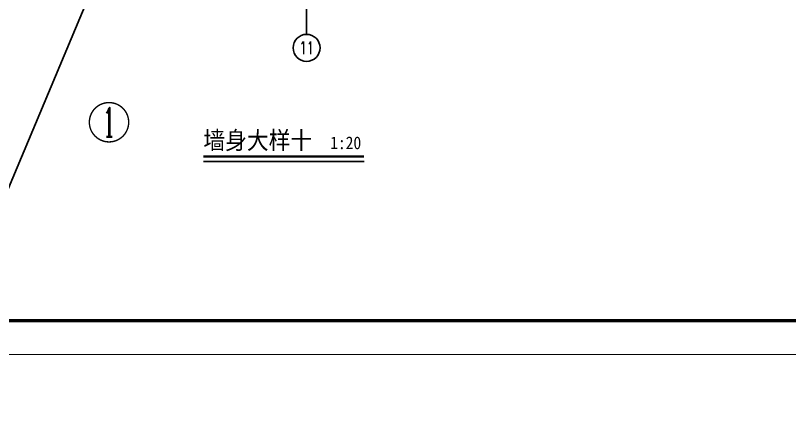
# Model space of a CAD drawing. Extents: x 1738711 to 2346805, y 1189731 to 2516152.
# Drawn here: x 1989643 to 1996529, y 1217315 to 1220900 of the extents above; entities that cross this region are included whole.
import ezdxf
from ezdxf.enums import TextEntityAlignment as Align

# ---------------------------------------------------------------- set-up
doc = ezdxf.new("R2010")
doc.units = 0
doc.header["$LTSCALE"] = 1000
doc.header["$MEASUREMENT"] = 0
for name, color, linetype in [('AXIS', 3, 'Continuous'), ('AXIS_TEXT', 7, 'Continuous'), ('DIM_SYMB', 3, 'Continuous'), ('PUB_TEXT', 7, 'Continuous'), ('TK', 4, 'Continuous'), ('修改位置', 6, 'Continuous')]:
    doc.layers.add(name, color=color, linetype=linetype)
doc.styles.add('_TCH_AXIS', font='COMPLEX', dxfattribs={"bigfont": 'GBCBIG'})
doc.styles.add('_TCH_LABEL', font='COMPLEX', dxfattribs={"bigfont": 'GBCBIG'})
doc.styles.add('COMPLEX', font='COMPLEX')
doc.styles.add('宋体', font='SIMSUN.TTF', dxfattribs={"width": 0.75})
doc.styles.add('黑体', font='simhei_0.ttf', dxfattribs={"width": 0.9})

# ---------------------------------------------------------------- blocks, each defined once
blk = doc.blocks.new('hjashrtahreahe')
at = {"layer": 'TK', "color": 7, "const_width": 25}
blk.add_lwpolyline([(0, 59400), (84100, 59400), (84100, 0), (0, 0)], close=True, dxfattribs=at)
at = {"layer": 'TK', "color": 3, "const_width": 100}
blk.add_lwpolyline([(2500, 1000), (2500, 58400), (83100, 58400), (83100, 1000)], close=True, dxfattribs=at)
at = {"layer": 'TK', "style": '宋体', "width": 0.75}
for tag, height, p in [('项目负责人', 350, (6003, 57089)), ('专业负责人', 350, (6003, 56224)), ('设计人', 350, (6003, 55419)), ('版号1', 250, (77304, 22193)), ('时间1', 250, (82405, 22193)), ('版号2', 250, (77304, 21593)), ('时间2', 250, (82405, 21593)), ('版号3', 250, (77304, 20993)), ('时间3', 250, (82405, 20993)), ('建筑会签', 0.0001, (78978, 2403)), ('电气会签', 0.0001, (82128, 2403)), ('结构会签', 0.0001, (78978, 1803)), ('暖通会签', 0.0001, (82128, 1803)), ('给排水会签', 0.0001, (78978, 1250)), ('智能化会签', 0.0001, (82128, 1250))]:
    blk.add_attdef(tag, text='', height=height, dxfattribs=at).set_placement(p, align=Align.CENTER)
for tag, p in [('合作设计单位', (80816, 48986)), ('版号说明1', (79854, 22318)), ('版号说明2', (79854, 21718)), ('版号说明3', (79854, 21118)), ('浙江绿储科技有限公司', (80545, 16036)), ('百兆瓦级集中式熔盐储能关键', (80545, 14953)), ('设备研发及制造基地项目', (80545, 14603)), ('1#研发楼', (80545, 13636)), ('图名', (80545, 12436)), ('工程编号', (78978, 11461)), ('子项编号', (82128, 11461)), ('建筑', (78978, 10711)), ('图号', (82128, 10711)), ('施工图', (78978, 9961)), ('2023.03', (82128, 9961)), ('审定', (79353, 8461)), ('审核', (79353, 7711)), ('工程负责', (79353, 6961)), ('专业负责', (79353, 6211)), ('设计', (79353, 5461)), ('制图', (79353, 4711)), ('校对', (79353, 3961))]:
    blk.add_attdef(tag, text='', height=250, dxfattribs=at).set_placement(p, align=Align.MIDDLE_CENTER)
blk = doc.blocks.new('_AXISO')
blk.add_circle((0, 0), 0.5)
at = {"layer": 'AXIS_TEXT', "style": 'COMPLEX', "width": 1.041667}
blk.add_attdef('A', text='', height=0.56, dxfattribs=at).set_placement((-0.25, -0.28), (0.25, -0.28), align=Align.FIT)

msp = doc.modelspace()

# ---------------------------------------------------------------- linework, layer by layer
at = {"layer": 'AXIS'}
msp.add_line((1992232.6, 1221032.3), (1992232.6, 1220732.3), dxfattribs=at)
at = {"layer": 'AXIS', "const_width": 12.5}
msp.add_lwpolyline([(1990650.3, 1219950.5, 1), (1990300.3, 1219950.5, 1)], format="xyb", close=True, dxfattribs=at)
at = {"layer": 'DIM_SYMB', "const_width": 21}
msp.add_lwpolyline([(1991314.5, 1219644.4), (1992744.7, 1219644.4)], dxfattribs=at)
at = {"layer": 'DIM_SYMB'}
msp.add_lwpolyline([(1991314.5, 1219602.4), (1992744.7, 1219602.4)], dxfattribs=at)
at = {"layer": '修改位置', "ltscale": 0.5}
msp.add_lwpolyline([(1933296, 1195297.4), (1979478.4, 1195297.4), (1993012.4, 1227543.8)], dxfattribs=at)

# ---------------------------------------------------------------- block references
at = {"xscale": 0.3, "yscale": 0.3, "zscale": 0.3}
msp.add_blockref('hjashrtahreahe', (1985665.7, 1217885), dxfattribs=at)
at = {"layer": 'AXIS'}
ref = msp.add_blockref('_AXISO', (1992232.6, 1220612.3), dxfattribs=dict(at, xscale=240, yscale=240, zscale=240))
ref.add_attrib('A', '11', dxfattribs={"layer": 'AXIS_TEXT', "ltscale": 0.5, "height": 110.63, "style": '_TCH_AXIS'}).set_placement((1992169.4, 1220557), (1992295.8, 1220557), align=Align.FIT)

# ---------------------------------------------------------------- texts
at = {"layer": 'PUB_TEXT', "color": 7, "style": '_TCH_LABEL'}
msp.add_text('1', height=257.4, dxfattribs=at).set_placement((1990420.2, 1219821.8), (1990530.5, 1219821.8), align=Align.FIT)
at = {"layer": 'PUB_TEXT', "color": 7, "style": '黑体', "width": 0.9}
for s, height, p in [('墙身大样十', 157.72, (1991314.5, 1219711.2)), ('1:20', 112.66, (1992442.9, 1219711.2))]:
    msp.add_text(s, height=height, dxfattribs=at).set_placement(p)

doc.saveas('drawing.dxf')
